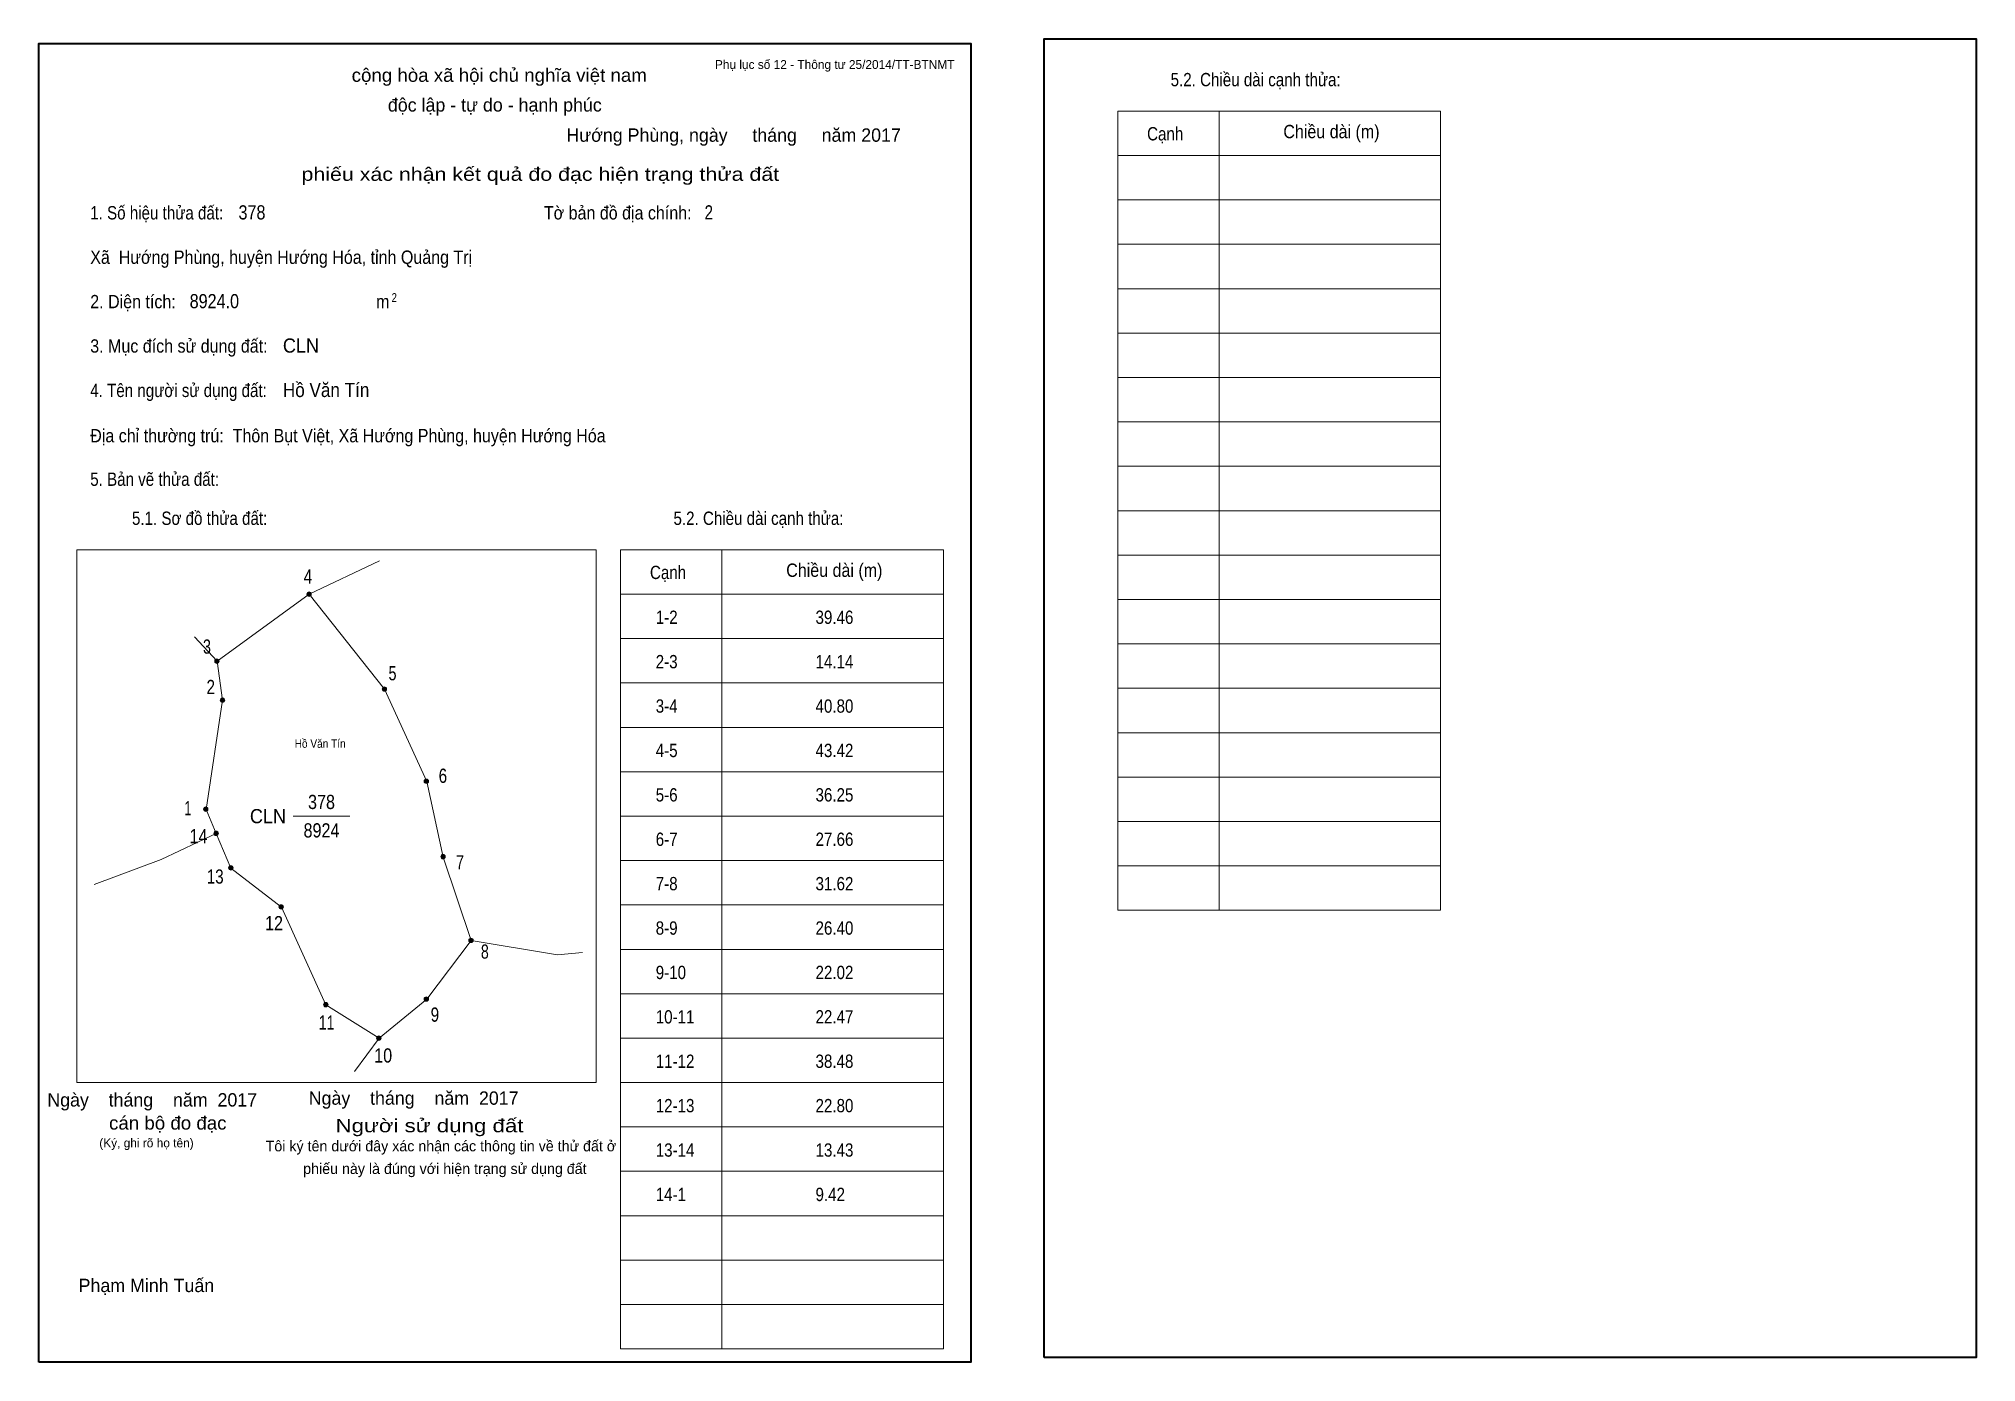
# Model space of a CAD drawing. Header units: centimetres. Extents: x 0 to 43.6, y 0 to 29.8.
import ezdxf
from ezdxf.enums import TextEntityAlignment as Align

# ---------------------------------------------------------------- set-up
doc = ezdxf.new("R2010")
doc.units = ezdxf.units.CM
doc.header["$LTSCALE"] = 0.12
for name, color, linetype in [('30', 7, 'Continuous'), ('34', 7, 'Continuous'), ('62', 7, 'Continuous')]:
    doc.layers.add(name, color=color, linetype=linetype)
for name, color, linetype, lineweight in [('32', 7, 'Continuous', 13), ('33', 7, 'Continuous', 13), ('61', 7, 'Continuous', 13), ('63', 7, 'Continuous', 13)]:
    doc.layers.add(name, color=color, linetype=linetype, lineweight=lineweight)

msp = doc.modelspace()

# ---------------------------------------------------------------- hatches: boundary and pattern name
at = {"layer": '32'}
for points in [[(6.1396, 17.3, 1), (6.0396, 17.3, 1)], [(4.0642, 15.7906, 1), (3.9642, 15.7906, 1)], [(4.1899, 14.9101, 1), (4.0899, 14.9101, 1)], [(7.8377, 15.1616, 1), (7.7377, 15.1616, 1)], [(8.7811, 13.0862, 1), (8.6811, 13.0862, 1)], [(3.8126, 12.4572, 1), (3.7126, 12.4572, 1)], [(4.0459, 11.9126, 1), (3.9459, 11.9126, 1)], [(9.1585, 11.3881, 1), (9.0585, 11.3881, 1)], [(4.3786, 11.1365, 1), (4.2786, 11.1365, 1)], [(5.5107, 10.256, 1), (5.4107, 10.256, 1)], [(9.7874, 9.5013, 1), (9.6874, 9.5013, 1)], [(6.517, 8.0547, 1), (6.417, 8.0547, 1)], [(8.7811, 8.1805, 1), (8.6811, 8.1805, 1)], [(7.7119, 7.3, 1), (7.6119, 7.3, 1)]]:
    msp.add_hatch(color=256, dxfattribs=at).paths.add_polyline_path(points)

# ---------------------------------------------------------------- linework, layer by layer
for centre in [(6.0896, 17.3), (4.0142, 15.7906), (4.1399, 14.9101), (7.7877, 15.1616), (8.7311, 13.0862), (3.7626, 12.4572), (3.9959, 11.9126), (9.1085, 11.3881), (4.3286, 11.1365), (5.4607, 10.256), (9.7374, 9.5013), (6.467, 8.0547), (8.7311, 8.1805), (7.6619, 7.3)]:
    msp.add_circle(centre, 0.05, dxfattribs=at)
at = {"layer": '33'}
msp.add_line((5.73, 12.3), (7.01, 12.3), dxfattribs=at)
at = {"layer": '61'}
for p, q in [((7.68, 18.05), (6.09, 17.3)), ((4.02, 15.79), (3.51, 16.34))]:
    msp.add_line(p, q, dxfattribs=at)
for points in [[(4, 11.91), (3.77, 12.45), (4.14, 14.91), (4.02, 15.79), (6.09, 17.3)], [(6.09, 17.3), (7.79, 15.16), (8.74, 13.08), (9.11, 11.38), (9.74, 9.5)], [(4, 11.91), (2.76, 11.32), (1.25, 10.76)], [(7.67, 7.3), (6.47, 8.05), (5.47, 10.25), (4.33, 11.13), (4, 11.91)], [(9.74, 9.5), (8.74, 8.18), (7.67, 7.3), (7.11, 6.55)], [(9.74, 9.5), (11.69, 9.18), (12.25, 9.23)]]:
    msp.add_lwpolyline(points, dxfattribs=at)
at = {"layer": '63'}
for p, q in [((24.31, 28.18), (31.58, 28.18)), ((24.31, 10.18), (24.31, 28.18)), ((26.59, 10.18), (26.59, 28.18)), ((31.58, 10.18), (31.58, 28.18)), ((24.31, 27.18), (31.58, 27.18)), ((24.31, 26.18), (31.58, 26.18)), ((24.31, 25.18), (31.58, 25.18)), ((24.31, 24.18), (31.58, 24.18)), ((24.31, 23.18), (31.58, 23.18)), ((24.31, 22.18), (31.58, 22.18)), ((24.31, 21.18), (31.58, 21.18)), ((24.31, 20.18), (31.58, 20.18)), ((24.31, 19.18), (31.58, 19.18)), ((0.86, 18.3), (12.56, 18.3)), ((0.86, 6.3), (0.86, 18.3)), ((12.56, 6.3), (12.56, 18.3)), ((13.11, 18.3), (20.38, 18.3)), ((13.11, 0.3), (13.11, 18.3)), ((15.39, 0.3), (15.39, 18.3)), ((20.38, 0.3), (20.38, 18.3)), ((24.31, 18.18), (31.58, 18.18)), ((13.11, 17.3), (20.38, 17.3)), ((24.31, 17.18), (31.58, 17.18)), ((13.11, 16.3), (20.38, 16.3)), ((24.31, 16.18), (31.58, 16.18)), ((13.11, 15.3), (20.38, 15.3)), ((24.31, 15.18), (31.58, 15.18)), ((13.11, 14.3), (20.38, 14.3)), ((24.31, 14.18), (31.58, 14.18)), ((13.11, 13.3), (20.38, 13.3)), ((24.31, 13.18), (31.58, 13.18)), ((13.11, 12.3), (20.38, 12.3)), ((24.31, 12.18), (31.58, 12.18)), ((24.31, 12.18), (31.58, 12.18)), ((13.11, 11.3), (20.38, 11.3)), ((24.31, 11.18), (31.58, 11.18)), ((13.11, 10.3), (20.38, 10.3)), ((24.31, 10.18), (31.58, 10.18)), ((13.11, 9.3), (20.38, 9.3)), ((13.11, 8.3), (20.38, 8.3)), ((13.11, 7.3), (20.38, 7.3)), ((0.86, 6.3), (12.56, 6.3)), ((13.11, 6.3), (20.38, 6.3)), ((13.11, 5.3), (20.38, 5.3)), ((13.11, 4.3), (20.38, 4.3)), ((13.11, 3.3), (20.38, 3.3)), ((13.11, 2.3), (20.38, 2.3)), ((13.11, 2.3), (20.38, 2.3)), ((13.11, 1.3), (20.38, 1.3)), ((13.11, 0.3), (20.38, 0.3))]:
    msp.add_line(p, q, dxfattribs=at)
at = {"layer": '63', "lineweight": 35}
for points in [[(0, 0), (0, 29.7), (21, 29.7), (21, 0)], [(22.65, 0.11), (22.65, 29.81), (43.65, 29.81), (43.65, 0.11)]]:
    msp.add_lwpolyline(points, close=True, dxfattribs=at)

# ---------------------------------------------------------------- texts
at = {"layer": '30', "width": 0.85}
for s, p in [('1-2', (13.9, 16.63)), ('39.46', (17.5, 16.63)), ('2-3', (13.9, 15.63)), ('14.14', (17.5, 15.63)), ('3-4', (13.9, 14.63)), ('40.80', (17.5, 14.63)), ('4-5', (13.9, 13.63)), ('43.42', (17.5, 13.63)), ('5-6', (13.9, 12.63)), ('36.25', (17.5, 12.63)), ('6-7', (13.9, 11.63)), ('27.66', (17.5, 11.63)), ('7-8', (13.9, 10.63)), ('31.62', (17.5, 10.63)), ('8-9', (13.9, 9.63)), ('26.40', (17.5, 9.63)), ('9-10', (13.9, 8.63)), ('22.02', (17.5, 8.63)), ('10-11', (13.9, 7.63)), ('22.47', (17.5, 7.63)), ('11-12', (13.9, 6.63)), ('38.48', (17.5, 6.63)), ('12-13', (13.9, 5.63)), ('22.80', (17.5, 5.63)), ('13-14', (13.9, 4.63)), ('13.43', (17.5, 4.63)), ('14-1', (13.9, 3.63)), ('9.42', (17.5, 3.63))]:
    msp.add_text(s, height=0.3, dxfattribs=at).set_placement(p)
at = {"layer": '32'}
for s, width, p in [('4', 0.8, (6.065, 17.54)), ('3', 0.75, (3.79, 15.96)), ('2', 0.8, (3.875, 15.05)), ('5', 0.75, (7.97, 15.36)), ('6', 0.8, (9.105, 13.05)), ('1', 0.65, (3.36, 12.32)), ('14', 0.85, (3.6, 11.69)), ('7', 0.75, (9.49, 11.1)), ('13', 0.8, (3.975, 10.78)), ('12', 0.85, (5.3, 9.73)), ('8', 0.75, (10.05, 9.09)), ('9', 0.8, (8.925, 7.67)), ('11', 0.75, (6.485, 7.49)), ('10', 0.85, (7.76, 6.75))]:
    msp.add_text(s, height=0.32, dxfattribs=dict(at, width=width)).set_placement(p, align=Align.CENTER)
at = {"layer": '33', "width": 0.85}
for s, p in [('378', (6.37, 12.46)), ('8924', (6.37, 11.82))]:
    msp.add_text(s, height=0.32, dxfattribs=at).set_placement(p, align=Align.CENTER)
at = {"layer": '33', "width": 0.95}
msp.add_text('CLN', height=0.32, dxfattribs=at).set_placement((5.57, 12.14), align=Align.RIGHT)
at = {"layer": '34'}
for s, width, p in [('378', 0.85, (4.5, 25.74)), ('2', 0.8, (15, 25.74)), ('8924.0', 0.85, (3.4, 23.74)), ('CLN', 0.95, (5.5, 22.74)), ('Hồ Văn Tín', 0.9, (5.5, 21.74))]:
    msp.add_text(s, height=0.32, dxfattribs=dict(at, width=width)).set_placement(p)
at = {"layer": '62', "width": 0.9}
msp.add_text('Hồ Văn Tín', height=0.1886, dxfattribs=at).set_placement((6.34, 13.84), align=Align.CENTER)
at = {"layer": '63'}
for s, height, p in [('Phụ lục số 12 - Thông tư 25/2014/TT-BTNMT', 0.2, (20.63, 29.13)), ('Ngày    tháng    năm  2017', 0.3, (10.81, 5.8)), ('Ngày    tháng    năm  2017', 0.3, (4.92, 5.76)), ('(Ký, ghi rõ họ tên)', 0.2, (3.49, 4.84))]:
    msp.add_text(s, height=height, dxfattribs=at).set_placement(p, align=Align.RIGHT)
at = {"layer": '63', "width": 1.05}
msp.add_text('cộng hòa xã hội chủ nghĩa việt nam', height=0.3, dxfattribs=at).set_placement((10.375, 28.84), align=Align.CENTER)
at = {"layer": '63'}
for s, height, width, p in [('5.2. Chiều dài cạnh thửa:', 0.3, 0.85, (25.5, 28.74)), ('Cạnh', 0.3, 0.85, (24.97, 27.52)), ('Chiều dài (m)', 0.3, 0.9, (28.04, 27.57)), ('1. Số hiệu thửa đất:', 0.3, 0.85, (1.16, 25.74)), ('Tờ bản đồ địa chính:', 0.3, 0.9, (11.38, 25.74)), ('Xã  Hướng Phùng, huyện Hướng Hóa, tỉnh Quảng Trị', 0.3, 0.9, (1.16, 24.74)), ('2. Diện tích:', 0.3, 0.9, (1.16, 23.74)), ('2', 0.2, 0.8, (7.95, 23.88)), ('m', 0.3, 0.9, (7.6, 23.74)), ('3. Mục đích sử dụng đất:', 0.3, 0.9, (1.16, 22.74)), ('4. Tên người sử dụng đất:', 0.3, 0.85, (1.16, 21.74)), ('Địa chỉ thường trú:  Thôn Bụt Việt, Xã Hướng Phùng, huyện Hướng Hóa', 0.3, 0.9, (1.16, 20.72)), ('5. Bản vẽ thửa đất:', 0.3, 0.85, (1.16, 19.74)), ('5.1. Sơ đồ thửa đất:', 0.3, 0.85, (2.1, 18.86)), ('5.2. Chiều dài cạnh thửa:', 0.3, 0.85, (14.3, 18.86)), ('Cạnh', 0.3, 0.85, (13.77, 17.64)), ('Chiều dài (m)', 0.3, 0.9, (16.84, 17.69))]:
    msp.add_text(s, height=height, dxfattribs=dict(at, width=width)).set_placement(p)
for s, height, p in [('độc lập - tự do - hạnh phúc', 0.3, (10.275, 28.17)), ('Hướng Phùng, ngày     tháng     năm 2017', 0.3, (15.655, 27.49)), ('Tôi ký tên dưới đây xác nhận các thông tin về thử đất ở ', 0.24, (9.105, 4.75)), ('phiếu này là đúng với hiện trạng sử dụng đất', 0.24, (9.15, 4.24)), ('Phạm Minh Tuấn', 0.3, (2.425, 1.58))]:
    msp.add_text(s, height=height, dxfattribs=at).set_placement(p, align=Align.CENTER)
for s, width, p in [('phiếu xác nhận kết quả đo đạc hiện trạng thửa đất', 1.2, (16.68, 26.61)), ('cán bộ đo đạc', 1.05, (4.23, 5.24)), ('Người sử dụng đất', 1.25, (10.92, 5.18))]:
    msp.add_text(s, height=0.3, dxfattribs=dict(at, width=width)).set_placement(p, align=Align.RIGHT)

doc.saveas('drawing.dxf')
